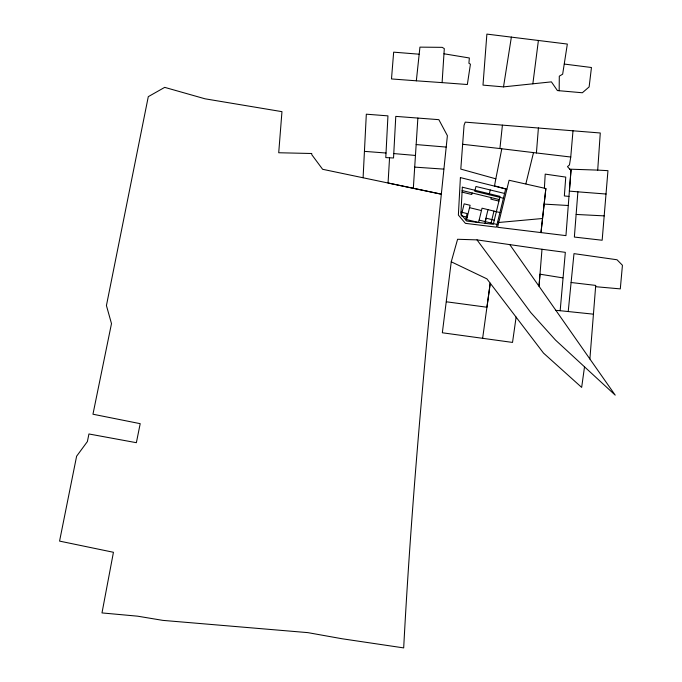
<?xml version="1.0" encoding="UTF-8"?>
<svg xmlns="http://www.w3.org/2000/svg" width="682" height="682" viewBox="0 0 682 682"><rect width="100%" height="100%" fill="white"/><g stroke="black" fill="none" stroke-linecap="round" stroke-linejoin="round"><path stroke-width="1.02" d="M559.172 90.723L559.3 76.162L562.659 74.185L567.339 44.057L486.88 34.1L482.992 85.122L503.512 86.878L551.406 81.866L557.416 90.57L582.351 92.761L589.129 86.921L591.456 67.509L564.338 64.065M363.097 177.721L366.319 114.192L387.947 115.863L385.782 157.593L393.531 157.985L395.782 116.383L438.85 119.665L447.392 135.675C429.6 306.116 412.738 476.735 403.684 647.9L342.066 638.753L307.872 632.632L162.862 620.381L137.559 616.17L101.985 612.922L113.442 552.284L59.564 541.107L76.614 456.215L87.39 441.552L88.933 433.974L136.366 442.695L140.202 423.667L92.957 414.221L111.49 323.618L106.426 305.553L148.292 96.656L164.703 87.364L205.035 98.805L281.964 111.652L278.716 152.751L311.708 153.501L311.819 154.746L322.62 169.289L441.228 194.157L388.058 182.981L389.558 157.781M413.335 188.275L417.87 118.088M544.389 188.189L545.208 174.115L565.762 177.098L564.346 195.939L568.976 196.425L565.949 235.631L497.596 227.285L498.772 222.477M443.965 53.784L469.352 57.979L468.909 63.307L470.435 64.142L467.349 84.517L442.098 82.624L444.306 48.618L442.175 47.348L419.942 47.135L416.335 80.808L391.494 78.942L393.659 52.156L419.046 54.193M572.999 130.765L570.757 157.03L569.479 164.899L567.492 166.664L569.768 169.17L597.705 170.108L600.279 132.99L465.243 122.138L464.058 125.258L460.802 169.102L495.823 178.82L494.518 185.854L506.871 189.221L499.053 221.309L497.579 222.588L542.565 218.496L545.856 188.53L509.104 180.27L506.871 189.221M595.616 286.696L595.718 285.408L571.098 282.51L573.988 253.636L617.014 259.757L622.436 265.272L620.296 288.887L595.616 286.696L589.887 358.996L615.207 395.134L555.54 340.105L530.741 312.509L477.008 239.885L457.588 239.271L451.254 261.803L442.337 332.773L512.532 342.424L516.121 317.053M568.976 196.425L571.013 170.168L569.768 169.17M597.705 170.108L607.96 170.662L602.155 240.243L574.363 237.055L577.893 191.83L569.368 191.113L571.013 170.168M570.757 157.03L536.419 152.956L538.405 127.918M477.008 239.885L541.994 249.271L539.019 286.261L589.887 358.996M593.425 314.163L560.169 310.711L565.327 252.34L541.994 249.271M568.217 311.538L571.098 282.51M536.419 152.956L499.915 148.548L502.412 125.164M545.856 188.53L540.971 232.656L542.565 218.496M532.855 83.835L538.413 40.374M482.643 338.298L490.239 283.192L486.948 307.232L446.395 301.794M584.525 366.771L581.661 387.393L543.503 353.088L486.931 278.87L451.254 261.803M503.512 86.878L511.381 37.041M495.823 178.82L501.79 148.838M465.618 219.8L467.136 213.577L460.998 212.085M472.149 192.972L471.774 194.489L462.072 192.128M489.096 194.745L490.264 189.971M485.098 221.573L488.005 209.647M484.987 223.287L486.223 218.223L494.279 220.184M491.236 197.618L490.861 199.135L498.926 201.096M491.066 223.023L493.964 211.096M525.865 183.833L533.503 152.64M576.154 214.446L604.243 215.879M544.142 204.106L568.302 205.504M414.707 167.116L443.769 169.119M416.335 80.808L442.098 82.624M364.529 151.37L386.012 153.015M577.893 191.83L606.093 194.029M555.617 310.344L560.169 310.711M416.156 144.567L446.105 147.065M393.77 153.578L415.526 155.453M462.711 144.286L499.915 148.548M562.855 277.881L539.982 274.19L539.019 286.261L509.829 244.676M504.578 193.458L475.942 186.493L474.783 191.267L503.418 198.232M462.157 190.542L499.301 199.579M499.932 212.545L482.038 208.189L478.559 222.494L466.633 219.587L470.111 205.291L464.144 203.841L461.237 215.768L467.204 217.217M469.531 207.66L481.458 210.559M479.139 220.124L497.033 224.472M460.401 177.593L458.372 215.069L465.414 223.346L496.377 227.157L505.677 188.923L460.401 177.593M462.336 187.2L460.879 214.225L466.667 221.028L493.282 224.301L500.077 196.382L462.336 187.2"/></g></svg>
